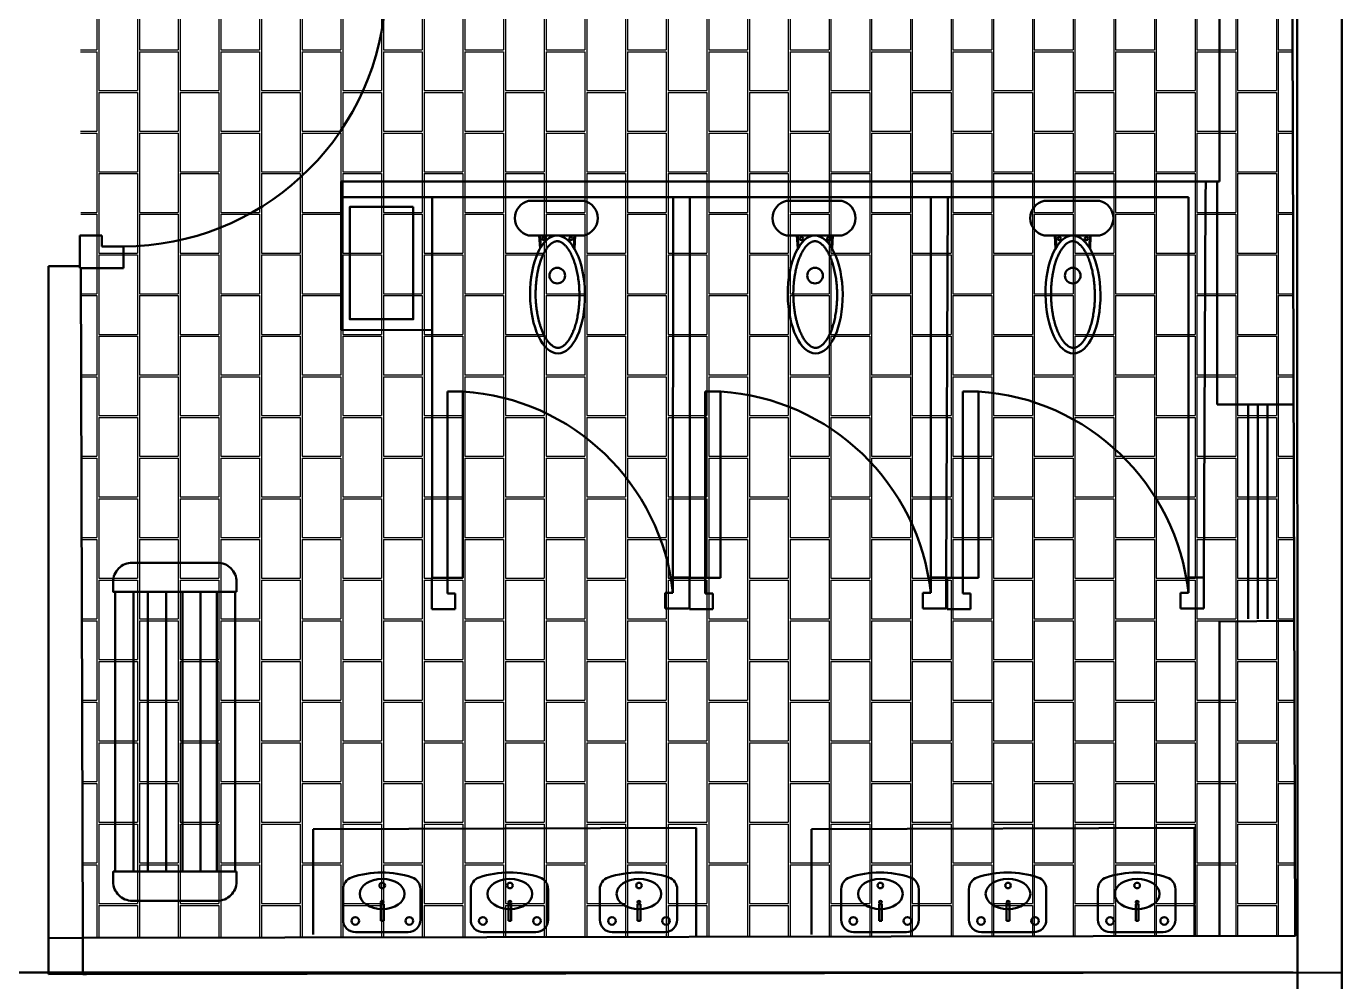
# Model space of a CAD drawing. Header units: feet. Extents: x 9 to 183943, y 42 to 62180.
# Drawn here: x 13597.8 to 13760, y 40719.9 to 40837.8 of the extents above; entities that cross this region are included whole.
import ezdxf

# ---------------------------------------------------------------- set-up
doc = ezdxf.new("R2010")
doc.units = ezdxf.units.FT
doc.header["$LTSCALE"] = 2.5
doc.header["$MEASUREMENT"] = 0
doc.layers.add('1', color=7, linetype='Continuous', lineweight=50)
doc.layers.add('3', color=7, linetype='Continuous', lineweight=30)

msp = doc.modelspace()

# ---------------------------------------------------------------- hatches: boundary and pattern name
at = {"layer": '3', "transparency": 33554500}
h = msp.add_hatch(dxfattribs=at)
h.set_pattern_fill('AR-B816C', color=18, scale=0.626924, angle=270)
h.set_pattern_definition([(270, (-90829.075, 69417.3557), (5.01539473, -5.01539473), [9.79569284, -0.23509663]), (270, (-90828.84, 69422.371), (5.01539473, -5.01539473), [9.79569284, -0.23509663]), (360, (-90829.075, 69417.3557), (5.01539473, 5.01539473), [-5.25049136, 4.7802981]), (360, (-90829.075, 69417.591), (5.01539473, 5.01539473), [-5.25049136, 4.7802981])])
h.paths.add_polyline_path([(13753.59, 40950.73), (13604.11, 40950.48), (13604.76, 40725.29), (13754.25, 40725.54)])

# ---------------------------------------------------------------- linework, layer by layer
at = {"layer": '1'}
for p, q in [((13754.3, 41139.05), (13754.57, 40715)), ((13760, 41136.5), (13760, 40715)), ((13744.91, 40845.47), (13744.91, 40818.61)), ((13678.61, 40818.61), (13636.61, 40818.61)), ((13636.61, 40818.61), (13636.61, 40816.66)), ((13711.46, 40818.61), (13678.61, 40818.61)), ((13711.46, 40818.61), (13743.24, 40818.61)), ((13743.24, 40818.61), (13743.22, 40816.66)), ((13743.24, 40818.61), (13744.91, 40818.61)), ((13744.66, 40791.09), (13744.66, 40818.61)), ((13636.61, 40816.66), (13678.59, 40816.66)), ((13636.61, 40800.3), (13636.61, 40816.66)), ((13647.84, 40769.7), (13647.84, 40816.66)), ((13677.55, 40816.66), (13677.52, 40769.77)), ((13711.4, 40816.66), (13678.59, 40816.66)), ((13679.62, 40769.7), (13679.62, 40816.66)), ((13709.34, 40816.66), (13709.31, 40769.77)), ((13711.22, 40769.77), (13711.44, 40816.66)), ((13711.4, 40816.66), (13741.12, 40816.66)), ((13741.12, 40816.66), (13741.09, 40769.77)), ((13743.01, 40769.77), (13743.22, 40816.66)), ((13661.04, 40811.96), (13661.13, 40810.34)), ((13661.13, 40811.96), (13661.25, 40810.51)), ((13665.38, 40811.97), (13665.31, 40810.51)), ((13665.47, 40811.97), (13665.4, 40810.33)), ((13692.82, 40811.96), (13692.91, 40810.34)), ((13692.91, 40811.96), (13693.03, 40810.51)), ((13697.16, 40811.97), (13697.1, 40810.51)), ((13697.25, 40811.97), (13697.18, 40810.33)), ((13724.61, 40811.96), (13724.7, 40810.34)), ((13724.69, 40811.96), (13724.81, 40810.51)), ((13728.94, 40811.97), (13728.88, 40810.51)), ((13729.03, 40811.97), (13728.96, 40810.33)), ((13604.39, 40807.91), (13604.39, 40811.94)), ((13604.39, 40811.94), (13607.08, 40811.94)), ((13607.08, 40811.94), (13607.08, 40810.6)), ((13607.08, 40810.6), (13609.77, 40810.6)), ((13609.77, 40810.6), (13609.77, 40810.6)), ((13609.77, 40810.6), (13609.77, 40807.91)), ((13600.5, 40740.85), (13600.5, 40808.18)), ((13600.5, 40808.18), (13604.29, 40808.18)), ((13609.77, 40807.91), (13604.39, 40807.91)), ((13647.84, 40800.25), (13636.61, 40800.3)), ((13651.63, 40792.71), (13649.71, 40792.71)), ((13649.71, 40792.71), (13649.71, 40769.7)), ((13651.63, 40769.7), (13651.63, 40792.71)), ((13683.41, 40792.71), (13681.49, 40792.71)), ((13681.49, 40792.71), (13681.49, 40769.7)), ((13683.41, 40769.7), (13683.41, 40792.71)), ((13715.19, 40792.71), (13713.27, 40792.71)), ((13713.27, 40792.71), (13713.27, 40769.7)), ((13715.19, 40769.7), (13715.19, 40792.71)), ((13754.06, 40791.09), (13744.66, 40791.09)), ((13748.48, 40791.09), (13748.48, 40764.66)), ((13749.66, 40791.09), (13749.66, 40764.66)), ((13750.84, 40791.09), (13750.84, 40764.66)), ((13647.79, 40769.7), (13647.79, 40765.86)), ((13649.71, 40769.7), (13647.79, 40769.7)), ((13649.71, 40769.7), (13651.63, 40769.7)), ((13649.71, 40767.78), (13649.71, 40769.7)), ((13677.52, 40769.77), (13677.52, 40769.77)), ((13677.52, 40767.85), (13677.52, 40769.77)), ((13677.52, 40769.77), (13679.44, 40769.77)), ((13679.57, 40769.7), (13679.57, 40765.86)), ((13681.49, 40769.7), (13679.57, 40769.7)), ((13681.49, 40769.7), (13683.41, 40769.7)), ((13681.49, 40767.78), (13681.49, 40769.7)), ((13709.31, 40769.77), (13709.31, 40769.77)), ((13709.31, 40767.85), (13709.31, 40769.77)), ((13709.31, 40769.77), (13711.22, 40769.77)), ((13711.22, 40769.77), (13711.22, 40765.93)), ((13711.36, 40769.7), (13711.36, 40765.86)), ((13713.27, 40769.7), (13711.36, 40769.7)), ((13713.27, 40769.7), (13715.19, 40769.7)), ((13713.27, 40767.78), (13713.27, 40769.7)), ((13741.09, 40769.77), (13741.09, 40769.77)), ((13741.09, 40767.85), (13741.09, 40769.77)), ((13741.09, 40769.77), (13743.01, 40769.77)), ((13743.01, 40769.77), (13743.01, 40765.93)), ((13650.67, 40767.78), (13649.71, 40767.78)), ((13650.67, 40765.86), (13650.67, 40767.78)), ((13676.57, 40765.93), (13676.57, 40767.85)), ((13676.57, 40767.85), (13677.52, 40767.85)), ((13682.45, 40767.78), (13681.49, 40767.78)), ((13682.45, 40765.86), (13682.45, 40767.78)), ((13708.35, 40765.93), (13708.35, 40767.85)), ((13708.35, 40767.85), (13709.31, 40767.85)), ((13714.23, 40767.78), (13713.27, 40767.78)), ((13714.23, 40765.86), (13714.23, 40767.78)), ((13740.13, 40765.93), (13740.13, 40767.85)), ((13740.13, 40767.85), (13741.09, 40767.85)), ((13647.79, 40765.86), (13650.67, 40765.86)), ((13679.44, 40765.93), (13676.57, 40765.93)), ((13679.57, 40765.86), (13682.45, 40765.86)), ((13711.22, 40765.93), (13708.35, 40765.93)), ((13711.36, 40765.86), (13714.23, 40765.86)), ((13743.01, 40765.93), (13740.13, 40765.93)), ((13744.91, 40764.34), (13754.14, 40764.4)), ((13744.91, 40764.34), (13744.91, 40725.54)), ((13600.5, 40740.85), (13600.5, 40720.82)), ((13680.39, 40738.88), (13633.17, 40738.7)), ((13633.17, 40738.7), (13633.17, 40725.7)), ((13680.39, 40725.53), (13680.39, 40738.88)), ((13741.83, 40738.88), (13694.6, 40738.7)), ((13694.6, 40738.7), (13694.6, 40725.7)), ((13741.83, 40725.53), (13741.83, 40738.88)), ((13641.5, 40729.45), (13641.85, 40729.45)), ((13641.5, 40727.38), (13641.5, 40729.45)), ((13641.85, 40729.45), (13641.85, 40727.38)), ((13657.24, 40729.45), (13657.59, 40729.45)), ((13657.24, 40727.38), (13657.24, 40729.45)), ((13657.59, 40729.45), (13657.59, 40727.38)), ((13673.16, 40729.45), (13673.51, 40729.45)), ((13673.16, 40727.38), (13673.16, 40729.45)), ((13673.51, 40729.45), (13673.51, 40727.38)), ((13702.94, 40729.45), (13703.28, 40729.45)), ((13702.94, 40727.38), (13702.94, 40729.45)), ((13703.28, 40729.45), (13703.28, 40727.38)), ((13718.68, 40729.45), (13719.03, 40729.45)), ((13718.68, 40727.38), (13718.68, 40729.45)), ((13719.03, 40729.45), (13719.03, 40727.38)), ((13734.6, 40729.45), (13734.95, 40729.45)), ((13734.6, 40727.38), (13734.6, 40729.45)), ((13734.95, 40729.45), (13734.95, 40727.38)), ((13641.85, 40727.38), (13641.5, 40727.38)), ((13657.59, 40727.38), (13657.24, 40727.38)), ((13673.51, 40727.38), (13673.16, 40727.38)), ((13703.28, 40727.38), (13702.94, 40727.38)), ((13719.03, 40727.38), (13718.68, 40727.38)), ((13734.95, 40727.38), (13734.6, 40727.38)), ((13604.76, 40725.29), (13600.5, 40725.25)), ((13604.76, 40725.29), (13604.76, 40720.82)), ((13754, 40721), (12806, 40721)), ((13760, 40721), (13600.5, 40720.82)), ((13604.76, 40720.82), (13605.22, 40720.82))]:
    msp.add_line(p, q, dxfattribs=at)
msp.add_lwpolyline([(13604.3, 40879.11), (13604.11, 40950.48), (13753.59, 40950.73), (13754.25, 40725.54), (13604.76, 40725.29), (13604.52, 40807.91)], dxfattribs=at)
for points in [[(13645.5, 40815.47), (13645.5, 40801.61), (13637.66, 40801.61), (13637.66, 40815.47)], [(13611, 40733.47), (13611, 40767.97), (13608.75, 40767.97), (13608.75, 40733.47)], [(13615.02, 40733.47), (13615.02, 40767.97), (13612.76, 40767.97), (13612.76, 40733.47)], [(13619.28, 40733.47), (13619.28, 40767.97), (13617.02, 40767.97), (13617.02, 40733.47)], [(13623.54, 40733.47), (13623.54, 40767.97), (13621.28, 40767.97), (13621.28, 40733.47)]]:
    msp.add_lwpolyline(points, close=True, dxfattribs=at)
for points in [[(13666.56, 40811.96), (13659.73, 40811.96, -0.8), (13659.73, 40816.23), (13666.56, 40816.23, -0.8), (13666.56, 40811.96)], [(13698.34, 40811.96), (13691.51, 40811.96, -0.8), (13691.51, 40816.23), (13698.34, 40816.23, -0.8), (13698.34, 40811.96)], [(13730.13, 40811.96), (13723.29, 40811.96, -0.8), (13723.29, 40816.23), (13730.13, 40816.23, -0.8), (13730.13, 40811.96)]]:
    msp.add_lwpolyline(points, format="xyb", dxfattribs=at)
for points in [[(13623.7, 40767.97), (13623.7, 40769.22, 0.414214), (13621.34, 40771.58), (13610.84, 40771.58, 0.414214), (13608.49, 40769.22), (13608.49, 40767.97)], [(13623.7, 40733.47), (13623.7, 40732.22, -0.414214), (13621.34, 40729.86), (13610.84, 40729.86, -0.414214), (13608.49, 40732.22), (13608.49, 40733.47)], [(13638.37, 40725.99), (13644.86, 40725.99, 0.414214), (13646.39, 40727.53), (13646.39, 40731.29, 0.320465), (13645.35, 40732.74, 0.166667), (13637.88, 40732.74, 0.320465), (13636.84, 40731.29), (13636.84, 40727.53, 0.414214)], [(13654.12, 40725.99), (13660.6, 40725.99, 0.414214), (13662.13, 40727.53), (13662.13, 40731.29, 0.320465), (13661.1, 40732.74, 0.166667), (13653.62, 40732.74, 0.320465), (13652.58, 40731.29), (13652.58, 40727.53, 0.414214)], [(13670.04, 40725.99), (13676.52, 40725.99, 0.414214), (13678.05, 40727.53), (13678.05, 40731.29, 0.320465), (13677.02, 40732.74, 0.166667), (13669.54, 40732.74, 0.320465), (13668.5, 40731.29), (13668.5, 40727.53, 0.414214)], [(13699.81, 40725.99), (13706.3, 40725.99, 0.414214), (13707.83, 40727.53), (13707.83, 40731.29, 0.320465), (13706.79, 40732.74, 0.166667), (13699.32, 40732.74, 0.320465), (13698.28, 40731.29), (13698.28, 40727.53, 0.414214)], [(13715.56, 40725.99), (13722.04, 40725.99, 0.414214), (13723.57, 40727.53), (13723.57, 40731.29, 0.320465), (13722.54, 40732.74, 0.166667), (13715.06, 40732.74, 0.320465), (13714.02, 40731.29), (13714.02, 40727.53, 0.414214)], [(13731.47, 40725.99), (13737.96, 40725.99, 0.414214), (13739.49, 40727.53), (13739.49, 40731.29, 0.320465), (13738.45, 40732.74, 0.166667), (13730.98, 40732.74, 0.320465), (13729.94, 40731.29), (13729.94, 40727.53, 0.414214)]]:
    msp.add_lwpolyline(points, format="xyb", close=True, dxfattribs=at)
for centre, radius in [((13661.61, 40811.56), 0.196), ((13664.94, 40811.56), 0.196), ((13693.39, 40811.56), 0.196), ((13696.73, 40811.56), 0.196), ((13725.17, 40811.56), 0.196), ((13728.51, 40811.56), 0.196), ((13663.26, 40807), 0.967), ((13695.05, 40807), 0.967), ((13726.83, 40807), 0.967), ((13641.67, 40731.75), 0.345), ((13657.42, 40731.75), 0.345), ((13673.33, 40731.75), 0.345), ((13703.11, 40731.75), 0.345), ((13718.85, 40731.75), 0.345), ((13734.77, 40731.75), 0.345), ((13641.67, 40729.68), 0.173), ((13657.42, 40729.68), 0.173), ((13673.33, 40729.68), 0.173), ((13703.11, 40729.68), 0.173), ((13718.85, 40729.68), 0.173), ((13734.77, 40729.68), 0.173), ((13638.34, 40727.38), 0.474), ((13645.01, 40727.38), 0.474), ((13654.08, 40727.38), 0.474), ((13660.75, 40727.38), 0.474), ((13670, 40727.38), 0.474), ((13676.67, 40727.38), 0.474), ((13699.77, 40727.38), 0.474), ((13706.45, 40727.38), 0.474), ((13715.52, 40727.38), 0.474), ((13722.19, 40727.38), 0.474), ((13731.44, 40727.38), 0.474), ((13738.11, 40727.38), 0.474)]:
    msp.add_circle(centre, radius, dxfattribs=at)
for centre, radius, start, end in [((13609.68, 40843.06), 32.45, 270.1463, 354.8746), ((13649.79, 40764.87), 27.9, 6.1273, 86.2156), ((13681.57, 40764.87), 27.9, 6.1273, 86.2156), ((13713.35, 40764.87), 27.9, 6.1273, 86.2156)]:
    msp.add_arc(centre, radius, start, end, dxfattribs=at)
for centre, major_axis, ratio in [((13663.29, 40804.67), (0.06, -7.27), 0.466124), ((13695.07, 40804.67), (0.06, -7.27), 0.466124), ((13726.86, 40804.67), (0.06, -7.27), 0.466124), ((13641.67, 40730.71), (2.76, 0), 0.675676), ((13657.42, 40730.71), (2.76, 0), 0.675676), ((13673.33, 40730.71), (2.76, 0), 0.675676), ((13703.11, 40730.71), (2.76, 0), 0.675676), ((13718.85, 40730.71), (2.76, 0), 0.675676), ((13734.77, 40730.71), (2.76, 0), 0.675676)]:
    msp.add_ellipse(centre, major_axis=major_axis, ratio=ratio, dxfattribs=at)
for points in [[(13663.34, 40798.08), (13663.36, 40798.09), (13663.38, 40798.09), (13663.42, 40798.09), (13663.44, 40798.09), (13663.48, 40798.1), (13663.5, 40798.1), (13663.54, 40798.11), (13663.56, 40798.11), (13663.6, 40798.12), (13663.62, 40798.13), (13663.66, 40798.14), (13663.69, 40798.15), (13663.73, 40798.17), (13663.75, 40798.18), (13663.79, 40798.2), (13663.82, 40798.21), (13663.86, 40798.24), (13663.88, 40798.25), (13663.93, 40798.28), (13663.95, 40798.29), (13664, 40798.32), (13664.02, 40798.34), (13664.07, 40798.38), (13664.09, 40798.4), (13664.14, 40798.44), (13664.17, 40798.46), (13664.22, 40798.5), (13664.24, 40798.53), (13664.29, 40798.57), (13664.31, 40798.6), (13664.36, 40798.65), (13664.39, 40798.68), (13664.45, 40798.75), (13664.48, 40798.79), (13664.55, 40798.88), (13664.58, 40798.92), (13664.65, 40799.02), (13664.69, 40799.07), (13664.75, 40799.18), (13664.79, 40799.23), (13664.85, 40799.34), (13664.89, 40799.4), (13664.95, 40799.52), (13664.98, 40799.58), (13665.05, 40799.71), (13665.08, 40799.77), (13665.14, 40799.9), (13665.17, 40799.97), (13665.23, 40800.11), (13665.25, 40800.18), (13665.31, 40800.33), (13665.34, 40800.41), (13665.4, 40800.59), (13665.44, 40800.69), (13665.5, 40800.91), (13665.54, 40801.02), (13665.6, 40801.25), (13665.63, 40801.37), (13665.68, 40801.61), (13665.71, 40801.73), (13665.76, 40801.97), (13665.78, 40802.1), (13665.82, 40802.35), (13665.84, 40802.47), (13665.88, 40802.73), (13665.9, 40802.86), (13665.92, 40803.12), (13665.94, 40803.26), (13665.96, 40803.52), (13665.97, 40803.65), (13665.98, 40803.92), (13665.99, 40804.06), (13665.99, 40804.33), (13665.99, 40804.46), (13665.99, 40804.73), (13665.99, 40804.87), (13665.98, 40805.14), (13665.98, 40805.27), (13665.96, 40805.54), (13665.95, 40805.68), (13665.93, 40805.94), (13665.92, 40806.08), (13665.89, 40806.34), (13665.87, 40806.47), (13665.84, 40806.73), (13665.82, 40806.86), (13665.77, 40807.11), (13665.75, 40807.24), (13665.7, 40807.48), (13665.67, 40807.61), (13665.61, 40807.85), (13665.59, 40807.96), (13665.52, 40808.19), (13665.49, 40808.31), (13665.42, 40808.53), (13665.39, 40808.64), (13665.31, 40808.85), (13665.27, 40808.95), (13665.19, 40809.16), (13665.15, 40809.25), (13665.07, 40809.44), (13665.03, 40809.53), (13664.94, 40809.71), (13664.9, 40809.8), (13664.81, 40809.95), (13664.77, 40810.01), (13664.7, 40810.14), (13664.66, 40810.2), (13664.58, 40810.31), (13664.54, 40810.37), (13664.46, 40810.48), (13664.42, 40810.53), (13664.34, 40810.62), (13664.3, 40810.67), (13664.22, 40810.74), (13664.19, 40810.78), (13664.13, 40810.84), (13664.09, 40810.87), (13664.03, 40810.92), (13664, 40810.95), (13663.94, 40810.99), (13663.9, 40811.02), (13663.84, 40811.06), (13663.81, 40811.08), (13663.76, 40811.11), (13663.73, 40811.12), (13663.68, 40811.14), (13663.66, 40811.16), (13663.61, 40811.18), (13663.59, 40811.18), (13663.54, 40811.2), (13663.52, 40811.21), (13663.48, 40811.22), (13663.45, 40811.22), (13663.41, 40811.23), (13663.39, 40811.24), (13663.35, 40811.24), (13663.32, 40811.25), (13663.28, 40811.25), (13663.26, 40811.25), (13663.22, 40811.25), (13663.2, 40811.25), (13663.15, 40811.24), (13663.13, 40811.24), (13663.09, 40811.23), (13663.07, 40811.23), (13663.02, 40811.22), (13663, 40811.21), (13662.96, 40811.2), (13662.94, 40811.19), (13662.89, 40811.18), (13662.87, 40811.17), (13662.82, 40811.15), (13662.8, 40811.14), (13662.75, 40811.11), (13662.72, 40811.1), (13662.67, 40811.07), (13662.65, 40811.05), (13662.6, 40811.02), (13662.57, 40811), (13662.52, 40810.96), (13662.49, 40810.94), (13662.44, 40810.9), (13662.42, 40810.87), (13662.36, 40810.82), (13662.34, 40810.8), (13662.28, 40810.74), (13662.26, 40810.72), (13662.2, 40810.66), (13662.18, 40810.63), (13662.12, 40810.56), (13662.09, 40810.53), (13662.04, 40810.46), (13662.01, 40810.43), (13661.95, 40810.34), (13661.91, 40810.29), (13661.84, 40810.18), (13661.81, 40810.12), (13661.74, 40810), (13661.7, 40809.94), (13661.63, 40809.81), (13661.6, 40809.74), (13661.53, 40809.61), (13661.5, 40809.54), (13661.43, 40809.39), (13661.4, 40809.32), (13661.34, 40809.17), (13661.31, 40809.09), (13661.25, 40808.93), (13661.22, 40808.85), (13661.16, 40808.69), (13661.14, 40808.6), (13661.08, 40808.43), (13661.06, 40808.34), (13661.01, 40808.17), (13660.99, 40808.08), (13660.93, 40807.86), (13660.9, 40807.73), (13660.85, 40807.47), (13660.82, 40807.34), (13660.78, 40807.08), (13660.75, 40806.94), (13660.71, 40806.67), (13660.7, 40806.53), (13660.67, 40806.25), (13660.65, 40806.11), (13660.63, 40805.83), (13660.62, 40805.68), (13660.6, 40805.4), (13660.6, 40805.25), (13660.59, 40804.96), (13660.59, 40804.82), (13660.59, 40804.53), (13660.59, 40804.38), (13660.6, 40804.1), (13660.61, 40803.95), (13660.63, 40803.67), (13660.64, 40803.52), (13660.67, 40803.24), (13660.68, 40803.1), (13660.72, 40802.82), (13660.74, 40802.68), (13660.78, 40802.41), (13660.8, 40802.27), (13660.85, 40802), (13660.88, 40801.87), (13660.94, 40801.61), (13660.97, 40801.49), (13661.04, 40801.24), (13661.07, 40801.11), (13661.14, 40800.87), (13661.18, 40800.76), (13661.26, 40800.53), (13661.3, 40800.42), (13661.38, 40800.2), (13661.42, 40800.1), (13661.51, 40799.89), (13661.56, 40799.8), (13661.64, 40799.63), (13661.68, 40799.55), (13661.76, 40799.41), (13661.8, 40799.34), (13661.88, 40799.21), (13661.92, 40799.14), (13662.01, 40799.02), (13662.05, 40798.96), (13662.13, 40798.85), (13662.17, 40798.8), (13662.25, 40798.71), (13662.28, 40798.67), (13662.35, 40798.6), (13662.39, 40798.57), (13662.45, 40798.5), (13662.49, 40798.47), (13662.55, 40798.41), (13662.59, 40798.39), (13662.65, 40798.34), (13662.68, 40798.31), (13662.74, 40798.28), (13662.77, 40798.26), (13662.82, 40798.23), (13662.85, 40798.22), (13662.9, 40798.19), (13662.92, 40798.18), (13662.97, 40798.16), (13662.99, 40798.15), (13663.04, 40798.13), (13663.06, 40798.13), (13663.11, 40798.11), (13663.13, 40798.11), (13663.18, 40798.1), (13663.2, 40798.09), (13663.25, 40798.09), (13663.27, 40798.09), (13663.31, 40798.09), (13663.33, 40798.08), (13663.34, 40798.08)], [(13695.13, 40798.08), (13695.15, 40798.09), (13695.17, 40798.09), (13695.2, 40798.09), (13695.22, 40798.09), (13695.26, 40798.1), (13695.28, 40798.1), (13695.32, 40798.11), (13695.34, 40798.11), (13695.38, 40798.12), (13695.4, 40798.13), (13695.45, 40798.14), (13695.47, 40798.15), (13695.51, 40798.17), (13695.53, 40798.18), (13695.58, 40798.2), (13695.6, 40798.21), (13695.64, 40798.24), (13695.67, 40798.25), (13695.71, 40798.28), (13695.73, 40798.29), (13695.78, 40798.32), (13695.8, 40798.34), (13695.85, 40798.38), (13695.88, 40798.4), (13695.92, 40798.44), (13695.95, 40798.46), (13696, 40798.5), (13696.02, 40798.53), (13696.07, 40798.57), (13696.1, 40798.6), (13696.14, 40798.65), (13696.17, 40798.68), (13696.23, 40798.75), (13696.26, 40798.79), (13696.33, 40798.88), (13696.37, 40798.92), (13696.43, 40799.02), (13696.47, 40799.07), (13696.54, 40799.18), (13696.57, 40799.23), (13696.64, 40799.34), (13696.67, 40799.4), (13696.73, 40799.52), (13696.77, 40799.58), (13696.83, 40799.71), (13696.86, 40799.77), (13696.92, 40799.9), (13696.95, 40799.97), (13697.01, 40800.11), (13697.04, 40800.18), (13697.09, 40800.33), (13697.12, 40800.41), (13697.18, 40800.59), (13697.22, 40800.69), (13697.29, 40800.91), (13697.32, 40801.02), (13697.38, 40801.25), (13697.41, 40801.37), (13697.46, 40801.61), (13697.49, 40801.73), (13697.54, 40801.97), (13697.56, 40802.1), (13697.61, 40802.35), (13697.63, 40802.47), (13697.66, 40802.73), (13697.68, 40802.86), (13697.71, 40803.12), (13697.72, 40803.26), (13697.74, 40803.52), (13697.75, 40803.65), (13697.76, 40803.92), (13697.77, 40804.06), (13697.78, 40804.33), (13697.78, 40804.46), (13697.78, 40804.73), (13697.77, 40804.87), (13697.77, 40805.14), (13697.76, 40805.27), (13697.75, 40805.54), (13697.74, 40805.68), (13697.71, 40805.94), (13697.7, 40806.08), (13697.67, 40806.34), (13697.65, 40806.47), (13697.62, 40806.73), (13697.6, 40806.86), (13697.55, 40807.11), (13697.53, 40807.24), (13697.48, 40807.48), (13697.45, 40807.61), (13697.4, 40807.85), (13697.37, 40807.96), (13697.3, 40808.19), (13697.27, 40808.31), (13697.2, 40808.53), (13697.17, 40808.64), (13697.09, 40808.85), (13697.06, 40808.95), (13696.98, 40809.16), (13696.94, 40809.25), (13696.85, 40809.44), (13696.81, 40809.53), (13696.72, 40809.71), (13696.68, 40809.8), (13696.59, 40809.95), (13696.56, 40810.01), (13696.48, 40810.14), (13696.44, 40810.2), (13696.36, 40810.31), (13696.32, 40810.37), (13696.24, 40810.48), (13696.2, 40810.53), (13696.12, 40810.62), (13696.08, 40810.67), (13696.01, 40810.74), (13695.97, 40810.78), (13695.91, 40810.84), (13695.88, 40810.87), (13695.81, 40810.92), (13695.78, 40810.95), (13695.72, 40810.99), (13695.69, 40811.02), (13695.62, 40811.06), (13695.59, 40811.08), (13695.54, 40811.11), (13695.52, 40811.12), (13695.47, 40811.14), (13695.44, 40811.16), (13695.4, 40811.18), (13695.37, 40811.18), (13695.33, 40811.2), (13695.3, 40811.21), (13695.26, 40811.22), (13695.24, 40811.22), (13695.19, 40811.23), (13695.17, 40811.24), (13695.13, 40811.24), (13695.11, 40811.25), (13695.06, 40811.25), (13695.04, 40811.25), (13695, 40811.25), (13694.98, 40811.25), (13694.94, 40811.24), (13694.92, 40811.24), (13694.87, 40811.23), (13694.85, 40811.23), (13694.81, 40811.22), (13694.78, 40811.21), (13694.74, 40811.2), (13694.72, 40811.19), (13694.67, 40811.18), (13694.65, 40811.17), (13694.6, 40811.15), (13694.58, 40811.14), (13694.53, 40811.11), (13694.5, 40811.1), (13694.45, 40811.07), (13694.43, 40811.05), (13694.38, 40811.02), (13694.35, 40811), (13694.3, 40810.96), (13694.28, 40810.94), (13694.22, 40810.9), (13694.2, 40810.87), (13694.14, 40810.82), (13694.12, 40810.8), (13694.06, 40810.74), (13694.04, 40810.72), (13693.98, 40810.66), (13693.96, 40810.63), (13693.9, 40810.56), (13693.88, 40810.53), (13693.82, 40810.46), (13693.8, 40810.43), (13693.73, 40810.34), (13693.7, 40810.29), (13693.62, 40810.18), (13693.59, 40810.12), (13693.52, 40810), (13693.48, 40809.94), (13693.41, 40809.81), (13693.38, 40809.74), (13693.31, 40809.61), (13693.28, 40809.54), (13693.21, 40809.39), (13693.18, 40809.32), (13693.12, 40809.17), (13693.09, 40809.09), (13693.03, 40808.93), (13693, 40808.85), (13692.95, 40808.69), (13692.92, 40808.6), (13692.87, 40808.43), (13692.84, 40808.34), (13692.79, 40808.17), (13692.77, 40808.08), (13692.71, 40807.86), (13692.69, 40807.73), (13692.63, 40807.47), (13692.61, 40807.34), (13692.56, 40807.08), (13692.54, 40806.94), (13692.5, 40806.67), (13692.48, 40806.53), (13692.45, 40806.25), (13692.43, 40806.11), (13692.41, 40805.83), (13692.4, 40805.68), (13692.39, 40805.4), (13692.38, 40805.25), (13692.37, 40804.96), (13692.37, 40804.82), (13692.37, 40804.53), (13692.38, 40804.38), (13692.39, 40804.1), (13692.39, 40803.95), (13692.41, 40803.67), (13692.42, 40803.52), (13692.45, 40803.24), (13692.47, 40803.1), (13692.5, 40802.82), (13692.52, 40802.68), (13692.56, 40802.41), (13692.59, 40802.27), (13692.64, 40802), (13692.66, 40801.87), (13692.72, 40801.61), (13692.75, 40801.49), (13692.82, 40801.24), (13692.85, 40801.11), (13692.92, 40800.87), (13692.96, 40800.76), (13693.04, 40800.53), (13693.08, 40800.42), (13693.16, 40800.2), (13693.21, 40800.1), (13693.3, 40799.89), (13693.34, 40799.8), (13693.43, 40799.63), (13693.47, 40799.55), (13693.54, 40799.41), (13693.58, 40799.34), (13693.66, 40799.21), (13693.71, 40799.14), (13693.79, 40799.02), (13693.83, 40798.96), (13693.91, 40798.85), (13693.95, 40798.8), (13694.03, 40798.71), (13694.07, 40798.67), (13694.13, 40798.6), (13694.17, 40798.57), (13694.23, 40798.5), (13694.27, 40798.47), (13694.34, 40798.41), (13694.37, 40798.39), (13694.43, 40798.34), (13694.47, 40798.31), (13694.52, 40798.28), (13694.55, 40798.26), (13694.6, 40798.23), (13694.63, 40798.22), (13694.68, 40798.19), (13694.7, 40798.18), (13694.75, 40798.16), (13694.78, 40798.15), (13694.82, 40798.13), (13694.85, 40798.13), (13694.89, 40798.11), (13694.92, 40798.11), (13694.96, 40798.1), (13694.98, 40798.09), (13695.03, 40798.09), (13695.05, 40798.09), (13695.09, 40798.09), (13695.11, 40798.08), (13695.13, 40798.08)], [(13726.91, 40798.08), (13726.93, 40798.09), (13726.95, 40798.09), (13726.99, 40798.09), (13727.01, 40798.09), (13727.05, 40798.1), (13727.06, 40798.1), (13727.11, 40798.11), (13727.13, 40798.11), (13727.17, 40798.12), (13727.19, 40798.13), (13727.23, 40798.14), (13727.25, 40798.15), (13727.29, 40798.17), (13727.31, 40798.18), (13727.36, 40798.2), (13727.38, 40798.21), (13727.42, 40798.24), (13727.45, 40798.25), (13727.49, 40798.28), (13727.52, 40798.29), (13727.56, 40798.32), (13727.59, 40798.34), (13727.63, 40798.38), (13727.66, 40798.4), (13727.71, 40798.44), (13727.73, 40798.46), (13727.78, 40798.5), (13727.8, 40798.53), (13727.85, 40798.57), (13727.88, 40798.6), (13727.93, 40798.65), (13727.95, 40798.68), (13728.01, 40798.75), (13728.05, 40798.79), (13728.11, 40798.88), (13728.15, 40798.92), (13728.22, 40799.02), (13728.25, 40799.07), (13728.32, 40799.18), (13728.35, 40799.23), (13728.42, 40799.34), (13728.45, 40799.4), (13728.52, 40799.52), (13728.55, 40799.58), (13728.61, 40799.71), (13728.64, 40799.77), (13728.7, 40799.9), (13728.73, 40799.97), (13728.79, 40800.11), (13728.82, 40800.18), (13728.87, 40800.33), (13728.9, 40800.41), (13728.97, 40800.59), (13729, 40800.69), (13729.07, 40800.91), (13729.1, 40801.02), (13729.16, 40801.25), (13729.19, 40801.37), (13729.25, 40801.61), (13729.27, 40801.73), (13729.32, 40801.97), (13729.35, 40802.1), (13729.39, 40802.35), (13729.41, 40802.47), (13729.44, 40802.73), (13729.46, 40802.86), (13729.49, 40803.12), (13729.5, 40803.26), (13729.52, 40803.52), (13729.53, 40803.65), (13729.55, 40803.92), (13729.55, 40804.06), (13729.56, 40804.33), (13729.56, 40804.46), (13729.56, 40804.73), (13729.56, 40804.87), (13729.55, 40805.14), (13729.54, 40805.27), (13729.53, 40805.54), (13729.52, 40805.68), (13729.5, 40805.94), (13729.48, 40806.08), (13729.45, 40806.34), (13729.44, 40806.47), (13729.4, 40806.73), (13729.38, 40806.86), (13729.34, 40807.11), (13729.31, 40807.24), (13729.26, 40807.48), (13729.24, 40807.61), (13729.18, 40807.85), (13729.15, 40807.96), (13729.09, 40808.19), (13729.05, 40808.31), (13728.99, 40808.53), (13728.95, 40808.64), (13728.88, 40808.85), (13728.84, 40808.95), (13728.76, 40809.16), (13728.72, 40809.25), (13728.63, 40809.44), (13728.59, 40809.53), (13728.5, 40809.71), (13728.46, 40809.8), (13728.38, 40809.95), (13728.34, 40810.01), (13728.26, 40810.14), (13728.22, 40810.2), (13728.14, 40810.31), (13728.1, 40810.37), (13728.02, 40810.48), (13727.98, 40810.53), (13727.9, 40810.62), (13727.86, 40810.67), (13727.79, 40810.74), (13727.76, 40810.78), (13727.69, 40810.84), (13727.66, 40810.87), (13727.59, 40810.92), (13727.56, 40810.95), (13727.5, 40810.99), (13727.47, 40811.02), (13727.41, 40811.06), (13727.38, 40811.08), (13727.32, 40811.11), (13727.3, 40811.12), (13727.25, 40811.14), (13727.22, 40811.16), (13727.18, 40811.18), (13727.15, 40811.18), (13727.11, 40811.2), (13727.09, 40811.21), (13727.04, 40811.22), (13727.02, 40811.22), (13726.97, 40811.23), (13726.95, 40811.24), (13726.91, 40811.24), (13726.89, 40811.25), (13726.85, 40811.25), (13726.82, 40811.25), (13726.78, 40811.25), (13726.76, 40811.25), (13726.72, 40811.24), (13726.7, 40811.24), (13726.65, 40811.23), (13726.63, 40811.23), (13726.59, 40811.22), (13726.57, 40811.21), (13726.52, 40811.2), (13726.5, 40811.19), (13726.45, 40811.18), (13726.43, 40811.17), (13726.38, 40811.15), (13726.36, 40811.14), (13726.31, 40811.11), (13726.29, 40811.1), (13726.24, 40811.07), (13726.21, 40811.05), (13726.16, 40811.02), (13726.14, 40811), (13726.08, 40810.96), (13726.06, 40810.94), (13726.01, 40810.9), (13725.98, 40810.87), (13725.93, 40810.82), (13725.9, 40810.8), (13725.85, 40810.74), (13725.82, 40810.72), (13725.77, 40810.66), (13725.74, 40810.63), (13725.69, 40810.56), (13725.66, 40810.53), (13725.61, 40810.46), (13725.58, 40810.43), (13725.52, 40810.34), (13725.48, 40810.29), (13725.41, 40810.18), (13725.37, 40810.12), (13725.3, 40810), (13725.26, 40809.94), (13725.2, 40809.81), (13725.16, 40809.74), (13725.09, 40809.61), (13725.06, 40809.54), (13725, 40809.39), (13724.96, 40809.32), (13724.9, 40809.17), (13724.87, 40809.09), (13724.81, 40808.93), (13724.78, 40808.85), (13724.73, 40808.69), (13724.7, 40808.6), (13724.65, 40808.43), (13724.62, 40808.34), (13724.57, 40808.17), (13724.55, 40808.08), (13724.5, 40807.86), (13724.47, 40807.73), (13724.41, 40807.47), (13724.39, 40807.34), (13724.34, 40807.08), (13724.32, 40806.94), (13724.28, 40806.67), (13724.26, 40806.53), (13724.23, 40806.25), (13724.22, 40806.11), (13724.19, 40805.83), (13724.18, 40805.68), (13724.17, 40805.4), (13724.16, 40805.25), (13724.16, 40804.96), (13724.15, 40804.82), (13724.16, 40804.53), (13724.16, 40804.38), (13724.17, 40804.1), (13724.18, 40803.95), (13724.19, 40803.67), (13724.21, 40803.52), (13724.23, 40803.24), (13724.25, 40803.1), (13724.28, 40802.82), (13724.3, 40802.68), (13724.34, 40802.41), (13724.37, 40802.27), (13724.42, 40802), (13724.45, 40801.87), (13724.5, 40801.61), (13724.53, 40801.49), (13724.6, 40801.24), (13724.63, 40801.11), (13724.71, 40800.87), (13724.74, 40800.76), (13724.82, 40800.53), (13724.86, 40800.42), (13724.95, 40800.2), (13724.99, 40800.1), (13725.08, 40799.89), (13725.12, 40799.8), (13725.21, 40799.63), (13725.25, 40799.55), (13725.33, 40799.41), (13725.37, 40799.34), (13725.45, 40799.21), (13725.49, 40799.14), (13725.57, 40799.02), (13725.61, 40798.96), (13725.7, 40798.85), (13725.74, 40798.8), (13725.81, 40798.71), (13725.85, 40798.67), (13725.92, 40798.6), (13725.95, 40798.57), (13726.02, 40798.5), (13726.05, 40798.47), (13726.12, 40798.41), (13726.15, 40798.39), (13726.22, 40798.34), (13726.25, 40798.31), (13726.31, 40798.28), (13726.33, 40798.26), (13726.38, 40798.23), (13726.41, 40798.22), (13726.46, 40798.19), (13726.49, 40798.18), (13726.53, 40798.16), (13726.56, 40798.15), (13726.61, 40798.13), (13726.63, 40798.13), (13726.68, 40798.11), (13726.7, 40798.11), (13726.74, 40798.1), (13726.77, 40798.09), (13726.81, 40798.09), (13726.83, 40798.09), (13726.87, 40798.09), (13726.89, 40798.08), (13726.91, 40798.08)]]:
    msp.add_open_spline(points, degree=3, knots=[0, 0, 0, 0, 0.030496, 0.030496, 0.060992, 0.060992, 0.091488, 0.091488, 0.121985, 0.121985, 0.152481, 0.152481, 0.182977, 0.182977, 0.213473, 0.213473, 0.243969, 0.243969, 0.274465, 0.274465, 0.304961, 0.304961, 0.335457, 0.335457, 0.365954, 0.365954, 0.39645, 0.39645, 0.426946, 0.426946, 0.457442, 0.457442, 0.487938, 0.487938, 0.530636, 0.530636, 0.573334, 0.573334, 0.616032, 0.616032, 0.65873, 0.65873, 0.701429, 0.701429, 0.744127, 0.744127, 0.786825, 0.786825, 0.829523, 0.829523, 0.872221, 0.872221, 0.914919, 0.914919, 0.973376, 0.973376, 1.031832, 1.031832, 1.090289, 1.090289, 1.148746, 1.148746, 1.207203, 1.207203, 1.265659, 1.265659, 1.324116, 1.324116, 1.382573, 1.382573, 1.441029, 1.441029, 1.499486, 1.499486, 1.557943, 1.557943, 1.6164, 1.6164, 1.674856, 1.674856, 1.733313, 1.733313, 1.79177, 1.79177, 1.850227, 1.850227, 1.908683, 1.908683, 1.96714, 1.96714, 2.025597, 2.025597, 2.084053, 2.084053, 2.14251, 2.14251, 2.200967, 2.200967, 2.259424, 2.259424, 2.31788, 2.31788, 2.376337, 2.376337, 2.434794, 2.434794, 2.483607, 2.483607, 2.53242, 2.53242, 2.581233, 2.581233, 2.630046, 2.630046, 2.678859, 2.678859, 2.718578, 2.718578, 2.758297, 2.758297, 2.798017, 2.798017, 2.837736, 2.837736, 2.877456, 2.877456, 2.910603, 2.910603, 2.943751, 2.943751, 2.976898, 2.976898, 3.010046, 3.010046, 3.043194, 3.043194, 3.076341, 3.076341, 3.109489, 3.109489, 3.142636, 3.142636, 3.175784, 3.175784, 3.208931, 3.208931, 3.242079, 3.242079, 3.275226, 3.275226, 3.308374, 3.308374, 3.341521, 3.341521, 3.374669, 3.374669, 3.407817, 3.407817, 3.440964, 3.440964, 3.474112, 3.474112, 3.507259, 3.507259, 3.540407, 3.540407, 3.573554, 3.573554, 3.606702, 3.606702, 3.639849, 3.639849, 3.672997, 3.672997, 3.706144, 3.706144, 3.751834, 3.751834, 3.797523, 3.797523, 3.843213, 3.843213, 3.888902, 3.888902, 3.934592, 3.934592, 3.980281, 3.980281, 4.025971, 4.025971, 4.07166, 4.07166, 4.117349, 4.117349, 4.163039, 4.163039, 4.208728, 4.208728, 4.27117, 4.27117, 4.333612, 4.333612, 4.396053, 4.396053, 4.458495, 4.458495, 4.520937, 4.520937, 4.583378, 4.583378, 4.64582, 4.64582, 4.708262, 4.708262, 4.770703, 4.770703, 4.833145, 4.833145, 4.895587, 4.895587, 4.958028, 4.958028, 5.02047, 5.02047, 5.082912, 5.082912, 5.145353, 5.145353, 5.207795, 5.207795, 5.270237, 5.270237, 5.332678, 5.332678, 5.39512, 5.39512, 5.457562, 5.457562, 5.520003, 5.520003, 5.570866, 5.570866, 5.62173, 5.62173, 5.672593, 5.672593, 5.723456, 5.723456, 5.774319, 5.774319, 5.815745, 5.815745, 5.857172, 5.857172, 5.898598, 5.898598, 5.940024, 5.940024, 5.981451, 5.981451, 6.015627, 6.015627, 6.049803, 6.049803, 6.083979, 6.083979, 6.118156, 6.118156, 6.152332, 6.152332, 6.186508, 6.186508, 6.220684, 6.220684, 6.25486, 6.25486, 6.283185, 6.283185, 6.283185, 6.283185], dxfattribs=at)

doc.saveas('drawing.dxf')
